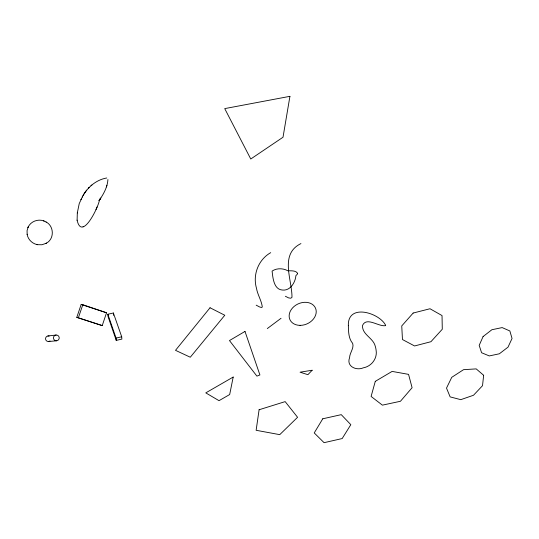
<?xml version="1.0" encoding="UTF-8"?>
<svg xmlns="http://www.w3.org/2000/svg" width="539" height="539" viewBox="0 0 539 539"><rect width="100%" height="100%" fill="white"/><g stroke="black" fill="none" stroke-linecap="round" stroke-linejoin="round"><path stroke-width="0.81" d="M77.32 212.838L77.104 220.33M46.442 243.136C54.533 238.871 54.095 226.05 46.058 221.967M77.299 212.966L79.24 203.567L82.46 196.661L82.258 197.045C87.062 187.592 96.191 179.703 106.762 177.991M77.084 220.128C81.995 242.024 99.142 205.5 99.392 200.009L99.243 200.313C103.555 194.175 107.463 187.114 107.928 179.507M106.392 186.912L106.911 185.328M102.235 325.596L106.533 312.775L82.804 304.717L81.173 304.441L76.801 317.35L102.235 325.596L76.801 317.35M78.404 317.7L82.804 304.717M28.028 227.343L27.058 230.692L27.166 234.526M96.003 209.509L97.04 206.983M81.221 199.154L81.005 199.619L81.167 199.262M28.136 227.114C30.716 221.482 37.811 218.773 43.571 220.842M27.907 227.593L28.25 226.865M83.026 195.61L83.309 195.125M84.576 193.07L83.922 194.094M100.032 199.208L100.342 198.776L98.987 200.636L100.881 197.975M86.725 190.159L85.957 191.129M90.99 185.766L91.906 184.998M270.713 252.656C258.363 259.623 252.555 274.782 256.49 288.284C257.561 294.793 261.563 300.573 262.304 307.062L261.422 307.499L259.454 306.9L256.18 305.162M267.304 328.574L281.048 318.286M300.937 243.581C279.242 254.233 292.165 279.606 291.976 297.333L290.797 298.215L288.661 297.919L285.394 296.268M37.562 244.686L41.894 244.753L46.118 243.318M45.99 243.392L46.583 243.049M83.053 226.764L83.498 226.582M116.256 340.405L121.875 339.092L121.706 336.781L113.379 313.004L107.847 314.244L108.056 316.582L116.256 340.405L116.067 338.094L107.847 314.244M116.067 338.094L121.706 336.781M47.944 335.972L56.13 335.036M48.55 341.51L56.555 340.789A2.89 2.884 -33.3 0 0 58.764 336.343A2.89 2.884 -33.3 0 0 53.765 336.599A2.89 2.884 -33.3 0 0 56.474 340.796M106.533 312.775L81.173 304.441M27.105 234.222C27.887 239.316 32.104 243.574 37.124 244.598M37.029 244.578L37.642 244.699M43.962 220.983L46.226 222.061M43.457 220.801L44.097 221.024M113.379 313.004L113.567 315.335M50.026 340.951A2.803 2.789 -18.4 0 1 45.586 339.24A2.803 2.789 -18.4 0 1 49.13 336.053M348.349 325.684C348.517 331.647 348.517 338.593 352.654 343.356C354.305 348.046 349.643 352.89 349.568 357.734C346.173 366.5 356.38 370.893 363.353 367.814C371.472 366.379 377.556 358.462 376.094 350.215A35.79 26.499 -25.4 0 0 375.319 346.469C373.52 337.973 362.053 334.813 362.504 325.549C366.365 316.4 378.614 326.89 385.439 325.657L385.688 325.401C379.618 312.829 347.473 302.878 348.349 325.684M297.568 273.266L297.339 274.196L295.911 275.597C295.345 282.577 290.13 291.181 282.146 290.022C273.751 289.254 272.855 277.706 272.094 271.083C276.642 267.991 282.975 268.126 287.718 270.719C290.898 271.002 295.635 270.16 297.568 273.266M483.651 375.285L482.52 385.695L473.498 395.262L460.791 399.662L450.146 396.893L446.508 388.107L451.756 377.32L463.54 369.673L476.2 368.892L483.651 375.285M259.097 409.755L256.133 430.29L279.748 434.65L297.575 417.287L285.165 401.622L259.097 409.755M289.928 96.326L283.015 137.236L250.763 159.005L224.723 108.608L289.928 96.326M233.192 377.057L229.675 394.541L219.016 400.672L205.783 392.87L233.192 377.057M375.285 381.356L371.101 396.434L382.387 405.146L400.45 401.272L412.092 387.716L408.562 374.369L392.109 371.411L375.285 381.356M483.092 336.552L479.184 345.364L481.596 352.742L489.304 355.929L499.35 353.793L508.014 347.15L512.05 338.458L509.854 330.959L502.159 327.591L491.891 329.727L483.092 336.552M322.76 418.79L314.23 432.932L324.067 442.674L342.171 438.557L350.828 424.678L341.261 414.653L322.76 418.79M85.27 192.066L84.636 193.002L85.229 192.12M210.042 307.762L175.505 350.33L190.287 357.229L224.79 315.254L210.042 307.762M413.164 313.044L401.744 325.927L402.465 339.543L414.579 345.964L430.937 341.706L442.283 329.235L442.034 315.571L429.994 308.746L413.164 313.044M312.142 370.253L307.904 374.679L300.048 372.193L312.142 370.253M89.171 187.457L88.335 188.327L89.151 187.491M244.996 331.424L229.466 340.56L256.908 376.128L259.906 374.935L244.996 331.424M300.048 325.367A14.027 10.935 -24.6 0 0 315.51 308.146A14.027 10.935 -24.6 0 0 292.502 307.985A14.027 10.935 -24.6 0 0 300.048 325.367"/></g></svg>
